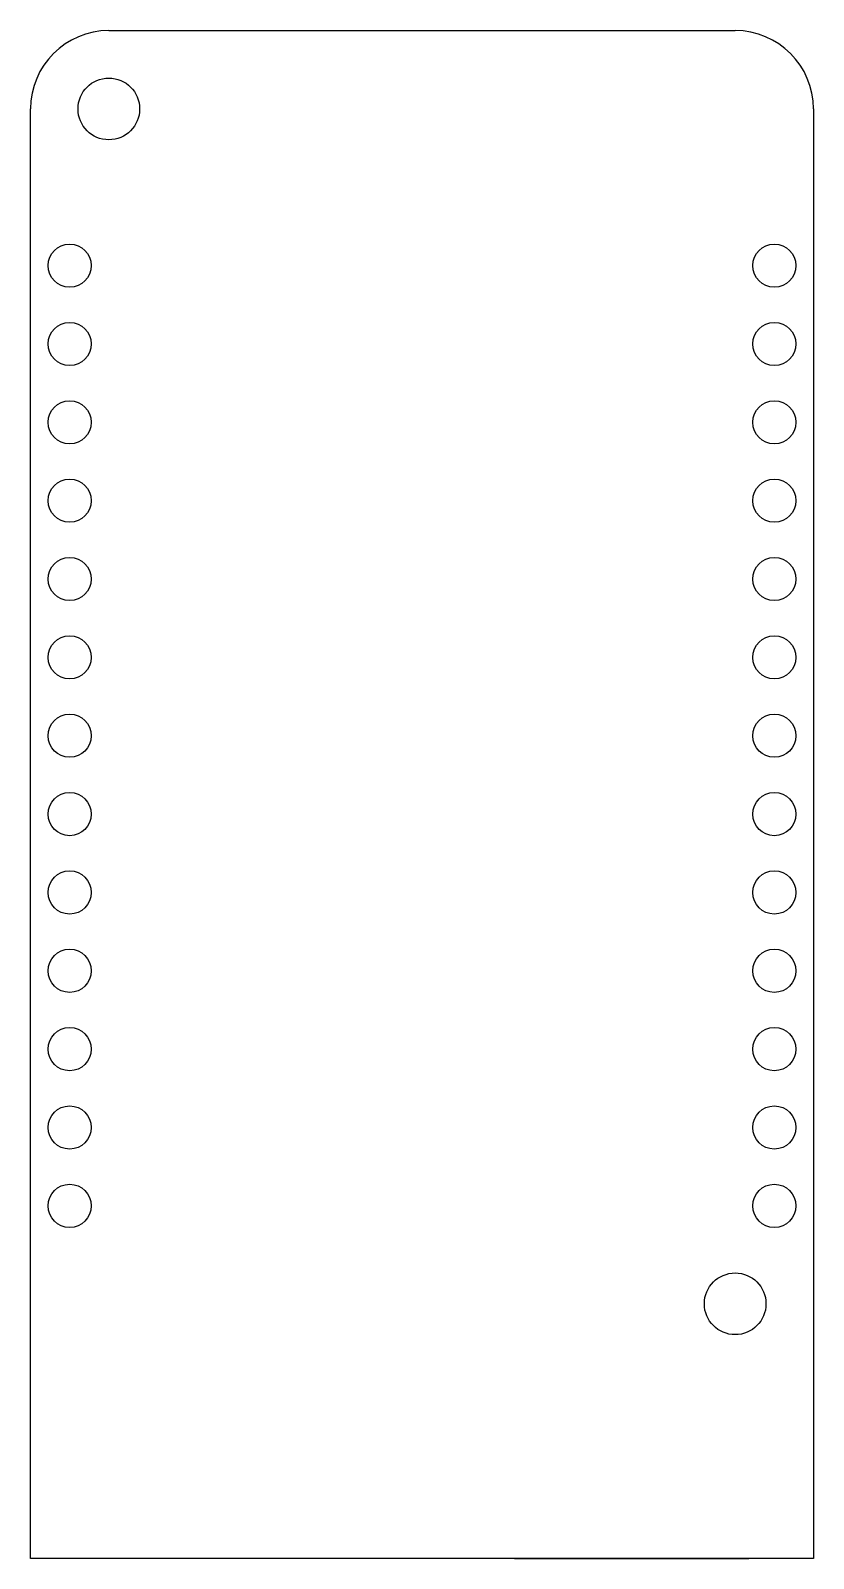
# Model space of a CAD drawing. Header units: millimetres. Extents: x -12.7 to 12.7, y 0 to 49.5.
import ezdxf

# ---------------------------------------------------------------- set-up
doc = ezdxf.new("R2010")
doc.units = ezdxf.units.MM
doc.header["$LTSCALE"] = 2

msp = doc.modelspace()

# ---------------------------------------------------------------- linework, layer by layer
for p, q in [((-10.16, 49.53), (10.16, 49.53)), ((-12.7, 0), (-12.7, 46.99)), ((12.7, 46.99), (12.7, 0)), ((12.7, 0), (-12.7, 0)), ((3, 0), (10.6, 0))]:
    msp.add_line(p, q)
for centre, radius in [((-10.16, 46.99), 1), ((-11.43, 41.91), 0.7), ((11.43, 41.91), 0.7), ((-11.43, 39.37), 0.7), ((11.43, 39.37), 0.7), ((-11.43, 36.83), 0.7), ((11.43, 36.83), 0.7), ((-11.43, 34.29), 0.7), ((11.43, 34.29), 0.7), ((-11.43, 31.75), 0.7), ((11.43, 31.75), 0.7), ((-11.43, 29.21), 0.7), ((11.43, 29.21), 0.7), ((-11.43, 26.67), 0.7), ((11.43, 26.67), 0.7), ((-11.43, 24.13), 0.7), ((11.43, 24.13), 0.7), ((-11.43, 21.59), 0.7), ((11.43, 21.59), 0.7), ((-11.43, 19.05), 0.7), ((11.43, 19.05), 0.7), ((-11.43, 16.51), 0.7), ((11.43, 16.51), 0.7), ((-11.43, 13.97), 0.7), ((11.43, 13.97), 0.7), ((-11.43, 11.43), 0.7), ((11.43, 11.43), 0.7), ((10.16, 8.255), 1)]:
    msp.add_circle(centre, radius)
for centre, start, end in [((-10.16, 46.99), 90, 180), ((10.16, 46.99), 0, 90)]:
    msp.add_arc(centre, 2.54, start, end)

doc.saveas('drawing.dxf')
